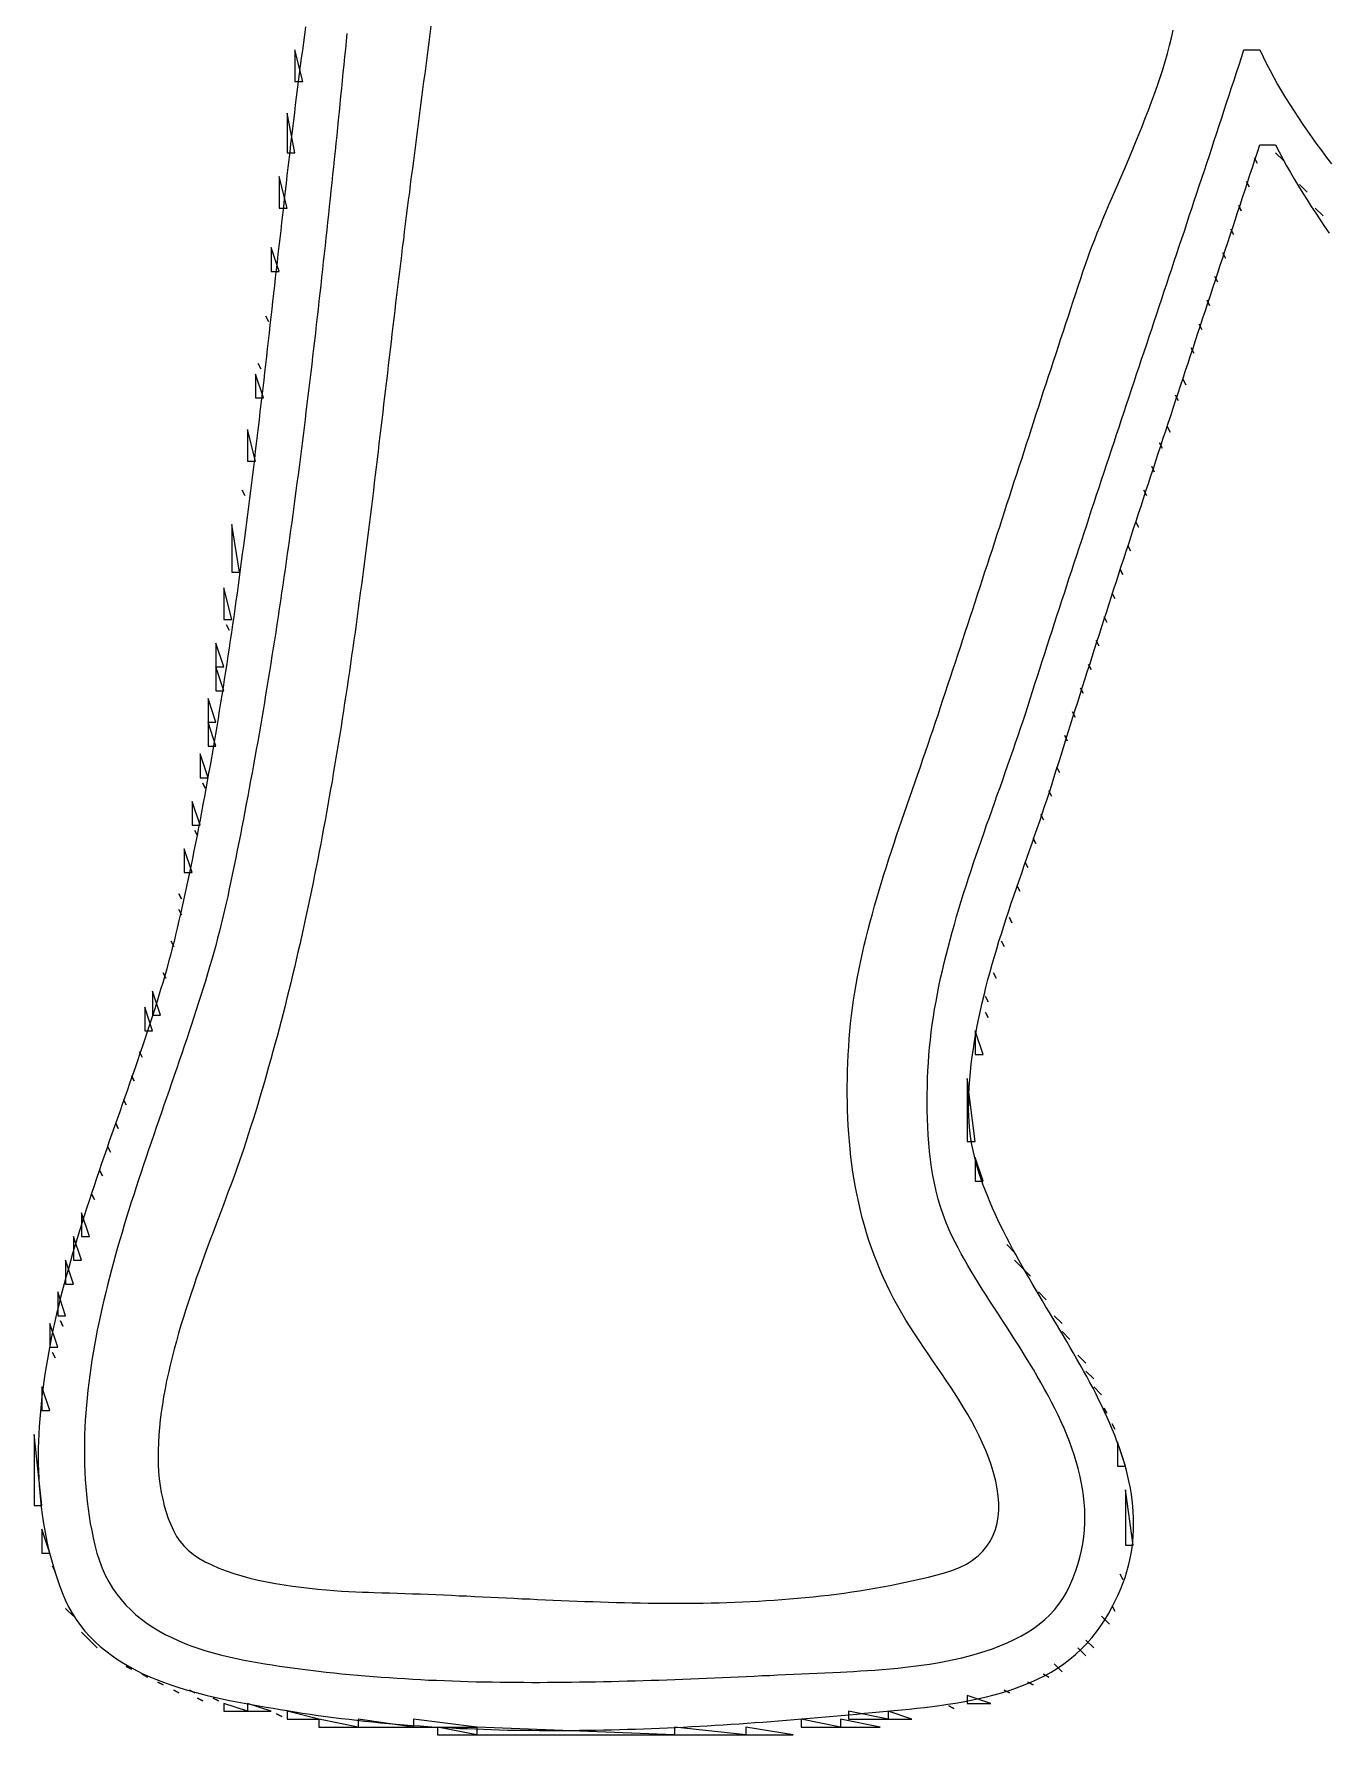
# Model space of a CAD drawing. Extents: x 0 to 2380, y 238 to 1416.
# Drawn here: x 1729.1 to 1892.6, y 254.7 to 469.7 of the extents above; entities that cross this region are included whole.
import ezdxf

# ---------------------------------------------------------------- set-up
doc = ezdxf.new("R2010")
doc.units = 0
doc.header["$MEASUREMENT"] = 0
for name, color, linetype in [('C117', 117, 'Continuous'), ('C147', 147, 'Continuous'), ('C18', 18, 'Continuous'), ('C207', 207, 'Continuous'), ('C250', 250, 'Continuous'), ('C251', 251, 'Continuous'), ('C252', 252, 'Continuous'), ('C253', 253, 'Continuous'), ('C37', 37, 'Continuous'), ('C39', 39, 'Continuous'), ('C47', 47, 'Continuous'), ('C59', 59, 'Continuous'), ('C77', 77, 'Continuous')]:
    doc.layers.add(name, color=color, linetype=linetype)

msp = doc.modelspace()

# ---------------------------------------------------------------- linework, layer by layer
at = {"layer": 'C117'}
msp.add_lwpolyline([(1749.4, 368.98), (1749.73, 368.32), (1749.4, 368.98)], dxfattribs=at)
at = {"layer": 'C147'}
msp.add_lwpolyline([(1732.4, 306.98), (1732.73, 306.32), (1732.4, 306.98)], dxfattribs=at)
at = {"layer": 'C18'}
for points in [[(1763.41, 470.56), (1763.27, 469.56), (1763.13, 468.57), (1763, 467.58), (1762.86, 466.59), (1762.73, 465.61), (1762.6, 464.62), (1762.47, 463.64), (1762.35, 462.65), (1762.23, 461.66), (1762.11, 460.68), (1761.99, 459.69), (1761.87, 458.7), (1761.75, 457.71), (1761.63, 456.72), (1761.52, 455.73), (1761.4, 454.74), (1761.28, 453.75), (1761.17, 452.76), (1761.05, 451.76), (1760.94, 450.77), (1760.82, 449.78), (1760.71, 448.79), (1760.6, 447.79), (1760.48, 446.8), (1760.37, 445.81), (1760.26, 444.81), (1760.14, 443.82), (1760.03, 442.82), (1759.92, 441.83), (1759.81, 440.83), (1759.69, 439.84), (1759.58, 438.84), (1759.47, 437.85), (1759.36, 436.85), (1759.24, 435.85), (1759.13, 434.86), (1759.02, 433.86), (1758.9, 432.86), (1758.79, 431.87), (1758.68, 430.87), (1758.56, 429.87), (1758.45, 428.88), (1758.34, 427.88), (1758.22, 426.88), (1758.11, 425.89), (1757.99, 424.89), (1757.88, 423.89), (1757.76, 422.89), (1757.64, 421.9), (1757.52, 420.9), (1757.41, 419.9), (1757.29, 418.9), (1757.17, 417.91), (1757.05, 416.91), (1756.93, 415.91), (1756.81, 414.91), (1756.69, 413.92), (1756.56, 412.92), (1756.44, 411.92), (1756.31, 410.93), (1756.19, 409.93), (1756.06, 408.93), (1755.93, 407.94), (1755.81, 406.94), (1755.68, 405.95), (1755.55, 404.95), (1755.41, 403.95), (1755.28, 402.96), (1755.15, 401.96), (1755.01, 400.97), (1754.88, 399.98), (1754.74, 398.98), (1754.6, 397.99), (1754.46, 396.99), (1754.32, 396), (1754.18, 395.01), (1754.03, 394.01), (1753.89, 393.02), (1753.74, 392.03), (1753.59, 391.04), (1753.44, 390.05), (1753.29, 389.06), (1753.13, 388.06), (1752.98, 387.07), (1752.82, 386.08), (1752.66, 385.1), (1752.5, 384.11), (1752.34, 383.12), (1752.18, 382.13), (1752.01, 381.14), (1751.84, 380.16), (1751.67, 379.17), (1751.5, 378.18), (1751.33, 377.2), (1751.15, 376.21), (1750.98, 375.23), (1750.8, 374.25), (1750.62, 373.26), (1750.43, 372.28), (1750.25, 371.3), (1750.06, 370.32), (1749.87, 369.34), (1749.68, 368.36), (1749.48, 367.38), (1749.28, 366.4), (1749.09, 365.42), (1748.88, 364.44), (1748.68, 363.47), (1748.47, 362.49), (1748.26, 361.52), (1748.05, 360.54), (1747.84, 359.57), (1747.62, 358.6), (1747.4, 357.62), (1747.18, 356.65), (1746.98, 355.8), (1746.77, 354.95), (1746.55, 354.09), (1746.33, 353.23), (1746.09, 352.36), (1745.85, 351.49), (1745.6, 350.62), (1745.35, 349.74), (1745.08, 348.86), (1744.81, 347.98), (1744.54, 347.09), (1744.26, 346.2), (1743.97, 345.31), (1743.68, 344.41), (1743.38, 343.51), (1743.08, 342.61), (1742.78, 341.7), (1742.47, 340.79), (1742.16, 339.88), (1741.84, 338.97), (1741.52, 338.05), (1741.2, 337.13), (1740.88, 336.21), (1740.56, 335.28), (1740.23, 334.36), (1739.9, 333.43), (1739.58, 332.5), (1739.25, 331.57), (1738.92, 330.63), (1738.59, 329.7), (1738.27, 328.76), (1737.94, 327.82), (1737.62, 326.88), (1737.3, 325.94), (1736.98, 324.99), (1736.66, 324.05), (1736.34, 323.1), (1736.03, 322.15), (1735.72, 321.21), (1735.41, 320.26), (1735.11, 319.31), (1734.82, 318.36), (1734.52, 317.4), (1734.24, 316.45), (1733.95, 315.5), (1733.68, 314.55), (1733.41, 313.59), (1733.14, 312.64), (1732.89, 311.69), (1732.64, 310.73), (1732.39, 309.78), (1732.16, 308.83), (1731.93, 307.87), (1731.71, 306.92), (1731.5, 305.97), (1731.3, 305.02), (1731.11, 304.07), (1730.93, 303.11), (1730.76, 302.16), (1730.6, 301.21), (1730.45, 300.27), (1730.31, 299.32), (1730.18, 298.37), (1730.07, 297.43), (1729.96, 296.48), (1729.87, 295.54), (1729.79, 294.6), (1729.73, 293.66), (1729.68, 292.72), (1729.64, 291.78), (1729.61, 290.85), (1729.61, 289.92), (1729.61, 288.98), (1729.63, 288.06), (1729.67, 287.13), (1729.72, 286.2), (1729.79, 285.28), (1729.87, 284.36), (1729.97, 283.44), (1730.09, 282.53), (1730.23, 281.62), (1730.38, 280.71), (1730.56, 279.8), (1730.75, 278.89), (1730.96, 277.99), (1731.19, 277.09), (1731.43, 276.2), (1731.7, 275.31), (1731.99, 274.42), (1732.3, 273.53), (1732.63, 272.65), (1733.01, 271.74), (1733.43, 270.87), (1733.9, 270.05), (1734.4, 269.26), (1734.94, 268.5), (1735.51, 267.79), (1736.12, 267.11), (1736.76, 266.46), (1737.43, 265.85), (1738.13, 265.27), (1738.86, 264.72), (1739.61, 264.2), (1740.39, 263.71), (1741.19, 263.25), (1742.01, 262.81), (1742.84, 262.4), (1743.7, 262.01), (1744.57, 261.65), (1745.45, 261.31), (1746.35, 260.98), (1747.26, 260.68), (1748.18, 260.4), (1749.1, 260.13), (1750.03, 259.88), (1750.97, 259.65), (1751.91, 259.43), (1752.84, 259.22), (1753.78, 259.02), (1754.72, 258.84), (1755.65, 258.66), (1756.58, 258.49), (1757.5, 258.33), (1758.41, 258.17), (1759.31, 258.02), (1760.19, 257.88), (1761.07, 257.73), (1762.04, 257.57), (1763.02, 257.42), (1764, 257.27), (1764.98, 257.13), (1765.96, 257), (1766.95, 256.87), (1767.94, 256.74), (1768.92, 256.63), (1769.91, 256.51), (1770.9, 256.4), (1771.9, 256.3), (1772.89, 256.2), (1773.89, 256.11), (1774.88, 256.02), (1775.88, 255.94), (1776.88, 255.86), (1777.88, 255.79), (1778.88, 255.72), (1779.89, 255.66), (1780.89, 255.6), (1781.89, 255.54), (1782.9, 255.49), (1783.9, 255.45), (1784.91, 255.41), (1785.92, 255.37), (1786.93, 255.34), (1787.94, 255.31), (1788.95, 255.28), (1789.96, 255.26), (1790.97, 255.25), (1791.98, 255.24), (1792.99, 255.23), (1794, 255.22), (1795.01, 255.22), (1796.02, 255.22), (1797.04, 255.23), (1798.05, 255.24), (1799.06, 255.25), (1800.07, 255.27), (1801.08, 255.29), (1802.1, 255.31), (1803.11, 255.34), (1804.12, 255.37), (1805.13, 255.4), (1806.14, 255.44), (1807.15, 255.47), (1808.16, 255.52), (1809.17, 255.56), (1810.18, 255.61), (1811.19, 255.66), (1812.2, 255.71), (1813.2, 255.76), (1814.21, 255.82), (1815.22, 255.88), (1816.22, 255.94), (1817.22, 256.01), (1818.23, 256.07), (1819.23, 256.14), (1820.23, 256.21), (1821.23, 256.29), (1822.23, 256.36), (1823.22, 256.44), (1824.22, 256.52), (1825.21, 256.6), (1826.2, 256.68), (1827.2, 256.76), (1828.19, 256.85), (1829.17, 256.93), (1830.16, 257.02), (1831.15, 257.11), (1832.13, 257.2), (1833.11, 257.29), (1834.09, 257.39), (1835.07, 257.48), (1835.97, 257.57), (1836.89, 257.66), (1837.83, 257.74), (1838.78, 257.84), (1839.73, 257.93), (1840.7, 258.03), (1841.67, 258.14), (1842.65, 258.26), (1843.63, 258.39), (1844.62, 258.53), (1845.6, 258.69), (1846.58, 258.86), (1847.56, 259.04), (1848.54, 259.25), (1849.51, 259.47), (1850.47, 259.72), (1851.42, 259.98), (1852.36, 260.28), (1853.29, 260.59), (1854.2, 260.94), (1855.1, 261.31), (1855.98, 261.71), (1856.84, 262.14), (1857.68, 262.61), (1858.49, 263.11), (1859.28, 263.64), (1860.05, 264.22), (1860.78, 264.83), (1861.49, 265.48), (1862.16, 266.18), (1862.81, 266.91), (1863.42, 267.69), (1863.96, 268.46), (1864.46, 269.22), (1864.93, 269.98), (1865.37, 270.75), (1865.76, 271.51), (1866.13, 272.27), (1866.46, 273.03), (1866.76, 273.79), (1867.03, 274.54), (1867.27, 275.3), (1867.47, 276.06), (1867.65, 276.81), (1867.8, 277.57), (1867.92, 278.32), (1868.01, 279.08), (1868.07, 279.83), (1868.11, 280.58), (1868.12, 281.33), (1868.11, 282.09), (1868.07, 282.84), (1868.01, 283.59), (1867.93, 284.34), (1867.83, 285.08), (1867.7, 285.83), (1867.56, 286.58), (1867.39, 287.33), (1867.2, 288.07), (1867, 288.82), (1866.78, 289.57), (1866.54, 290.31), (1866.28, 291.06), (1866.01, 291.8), (1865.73, 292.54), (1865.42, 293.29), (1865.11, 294.03), (1864.78, 294.77), (1864.44, 295.51), (1864.09, 296.25), (1863.73, 296.99), (1863.36, 297.73), (1862.98, 298.47), (1862.59, 299.21), (1862.19, 299.95), (1861.78, 300.69), (1861.37, 301.43), (1860.95, 302.17), (1860.53, 302.9), (1860.1, 303.64), (1859.67, 304.38), (1859.23, 305.11), (1858.8, 305.85), (1858.36, 306.58), (1857.92, 307.32), (1857.47, 308.06), (1857.03, 308.79), (1856.59, 309.52), (1856.16, 310.26), (1855.72, 310.99), (1855.29, 311.73), (1854.86, 312.46), (1854.44, 313.19), (1854.02, 313.92), (1853.61, 314.66), (1853.2, 315.39), (1852.8, 316.12), (1852.41, 316.85), (1852.03, 317.59), (1851.66, 318.32), (1851.29, 319.05), (1850.94, 319.78), (1850.6, 320.51), (1850.27, 321.24), (1849.96, 321.97), (1849.66, 322.7), (1849.37, 323.43), (1849.1, 324.16), (1848.84, 324.89), (1848.6, 325.62), (1848.38, 326.35), (1848.17, 327.08), (1847.99, 327.81), (1847.82, 328.54), (1847.67, 329.27), (1847.55, 330), (1847.44, 330.73), (1847.36, 331.46), (1847.3, 332.19), (1847.26, 332.92), (1847.25, 333.65), (1847.26, 334.61), (1847.28, 335.58), (1847.33, 336.54), (1847.4, 337.51), (1847.49, 338.47), (1847.59, 339.44), (1847.71, 340.41), (1847.85, 341.38), (1848, 342.35), (1848.17, 343.32), (1848.35, 344.29), (1848.54, 345.27), (1848.75, 346.24), (1848.97, 347.21), (1849.2, 348.18), (1849.44, 349.15), (1849.7, 350.13), (1849.96, 351.1), (1850.23, 352.07), (1850.51, 353.03), (1850.8, 354), (1851.09, 354.97), (1851.4, 355.93), (1851.7, 356.9), (1852.01, 357.86), (1852.33, 358.82), (1852.65, 359.78), (1852.98, 360.74), (1853.3, 361.69), (1853.63, 362.64), (1853.96, 363.59), (1854.29, 364.54), (1854.62, 365.48), (1854.95, 366.43), (1855.27, 367.36), (1855.6, 368.3), (1855.92, 369.23), (1856.24, 370.16), (1856.55, 371.09), (1856.86, 372.01), (1857.17, 372.92), (1857.47, 373.84), (1857.76, 374.75), (1858.04, 375.65)], [(1858.04, 375.65), (1858.34, 376.61), (1858.64, 377.56), (1858.94, 378.52), (1859.24, 379.48), (1859.54, 380.43), (1859.84, 381.39), (1860.14, 382.34), (1860.44, 383.3), (1860.74, 384.25), (1861.04, 385.21), (1861.35, 386.16), (1861.65, 387.12), (1861.95, 388.07), (1862.26, 389.02), (1862.56, 389.98), (1862.87, 390.93), (1863.17, 391.89), (1863.48, 392.84), (1863.79, 393.79), (1864.09, 394.75), (1864.4, 395.7), (1864.71, 396.65), (1865.01, 397.61), (1865.32, 398.56), (1865.63, 399.51), (1865.94, 400.46), (1866.25, 401.42), (1866.56, 402.37), (1866.87, 403.32), (1867.18, 404.27), (1867.49, 405.23), (1867.8, 406.18), (1868.11, 407.13), (1868.42, 408.08), (1868.73, 409.03), (1869.05, 409.98), (1869.36, 410.94), (1869.67, 411.89), (1869.98, 412.84), (1870.3, 413.79), (1870.61, 414.74), (1870.92, 415.69), (1871.23, 416.64), (1871.55, 417.6), (1871.86, 418.55), (1872.17, 419.5), (1872.49, 420.45), (1872.8, 421.4), (1873.11, 422.35), (1873.43, 423.3), (1873.74, 424.25), (1874.06, 425.2), (1874.37, 426.16), (1874.68, 427.11), (1875, 428.06), (1875.31, 429.01), (1875.63, 429.96), (1875.94, 430.91), (1876.25, 431.86), (1876.57, 432.81), (1876.88, 433.76), (1877.2, 434.71), (1877.51, 435.67), (1877.82, 436.62), (1878.14, 437.57), (1878.45, 438.52), (1878.76, 439.47), (1879.08, 440.42), (1879.39, 441.37), (1879.7, 442.32), (1880.02, 443.28), (1880.33, 444.23), (1880.64, 445.18), (1880.95, 446.13), (1881.27, 447.08), (1881.58, 448.03), (1881.89, 448.99), (1882.2, 449.94), (1882.51, 450.89), (1882.83, 451.84), (1883.14, 452.79), (1883.45, 453.75), (1883.76, 454.7), (1884.07, 455.65), (1886.07, 455.65), (1886.52, 454.76), (1886.98, 453.88), (1887.46, 453), (1887.96, 452.13), (1888.46, 451.26), (1888.97, 450.4), (1889.5, 449.54), (1890.04, 448.69), (1890.58, 447.84), (1891.14, 446.99), (1891.7, 446.15), (1892.27, 445.31), (1892.85, 444.48)]]:
    msp.add_lwpolyline(points, dxfattribs=at)
at = {"layer": 'C207'}
msp.add_lwpolyline([(1847.07, 337.65), (1847.07, 329.65), (1848.07, 329.65), (1847.07, 337.65)], dxfattribs=at)
at = {"layer": 'C250'}
for points in [[(1779.26, 470.64), (1779.13, 469.64), (1779, 468.64), (1778.87, 467.64), (1778.74, 466.64), (1778.61, 465.64), (1778.47, 464.64), (1778.34, 463.64), (1778.21, 462.64), (1778.08, 461.64), (1777.95, 460.64), (1777.82, 459.64), (1777.69, 458.64), (1777.56, 457.64), (1777.43, 456.64), (1777.3, 455.64), (1777.17, 454.64), (1777.04, 453.64), (1776.91, 452.64), (1776.78, 451.64), (1776.65, 450.65), (1776.53, 449.65), (1776.4, 448.65), (1776.27, 447.65), (1776.14, 446.65), (1776.02, 445.65), (1775.89, 444.65), (1775.77, 443.65), (1775.64, 442.65), (1775.52, 441.65), (1775.4, 440.65), (1775.27, 439.65), (1775.15, 438.65), (1775.03, 437.65), (1774.91, 436.65), (1774.79, 435.67), (1774.68, 434.69), (1774.56, 433.7), (1774.44, 432.72), (1774.33, 431.73), (1774.21, 430.75), (1774.1, 429.76), (1773.98, 428.78), (1773.86, 427.79), (1773.75, 426.8), (1773.63, 425.81), (1773.51, 424.82), (1773.4, 423.83), (1773.28, 422.84), (1773.16, 421.85), (1773.05, 420.86), (1772.93, 419.87), (1772.81, 418.88), (1772.69, 417.89), (1772.58, 416.9), (1772.46, 415.91), (1772.34, 414.91), (1772.22, 413.92), (1772.1, 412.93), (1771.98, 411.94), (1771.85, 410.94), (1771.73, 409.95), (1771.61, 408.95), (1771.49, 407.96), (1771.36, 406.97), (1771.24, 405.97), (1771.11, 404.98), (1770.98, 403.98), (1770.86, 402.99), (1770.73, 401.99), (1770.6, 401), (1770.47, 400.01), (1770.33, 399.01), (1770.2, 398.02), (1770.07, 397.02), (1769.93, 396.03), (1769.79, 395.03), (1769.66, 394.04), (1769.52, 393.04), (1769.38, 392.05), (1769.23, 391.06), (1769.09, 390.06), (1768.95, 389.07), (1768.8, 388.08), (1768.65, 387.08), (1768.5, 386.09), (1768.35, 385.1), (1768.2, 384.11), (1768.05, 383.11), (1767.89, 382.12), (1767.73, 381.13), (1767.57, 380.14), (1767.41, 379.15), (1767.25, 378.16), (1767.08, 377.17), (1766.91, 376.18), (1766.75, 375.19), (1766.57, 374.21), (1766.4, 373.22), (1766.23, 372.23), (1766.05, 371.24), (1765.87, 370.26), (1765.69, 369.27), (1765.5, 368.29), (1765.32, 367.3), (1765.13, 366.32), (1764.94, 365.34), (1764.74, 364.35), (1764.55, 363.37), (1764.35, 362.39), (1764.15, 361.41), (1763.94, 360.43), (1763.74, 359.45), (1763.53, 358.47), (1763.32, 357.5), (1763.1, 356.52), (1762.89, 355.55), (1762.67, 354.57), (1762.44, 353.6), (1762.22, 352.62), (1761.99, 351.65), (1761.76, 350.68), (1761.53, 349.71), (1761.29, 348.74), (1761.05, 347.77), (1760.81, 346.81), (1760.56, 345.84), (1760.31, 344.88), (1760.06, 343.91), (1759.8, 342.95), (1759.54, 341.99), (1759.28, 341.03), (1759.01, 340.07), (1758.74, 339.11), (1758.47, 338.15), (1758.2, 337.2), (1757.92, 336.24), (1757.63, 335.29), (1757.35, 334.34), (1757.06, 333.39), (1756.76, 332.44), (1756.46, 331.49), (1756.16, 330.54), (1755.86, 329.6), (1755.55, 328.65), (1755.31, 327.96), (1755.07, 327.24), (1754.81, 326.5), (1754.53, 325.74), (1754.25, 324.96), (1753.95, 324.16), (1753.64, 323.34), (1753.33, 322.5), (1753.01, 321.65), (1752.68, 320.78), (1752.35, 319.9), (1752.01, 319), (1751.66, 318.09), (1751.32, 317.17), (1750.97, 316.24), (1750.63, 315.29), (1750.28, 314.34), (1749.94, 313.38), (1749.59, 312.4), (1749.26, 311.42), (1748.92, 310.44), (1748.59, 309.45), (1748.27, 308.45), (1747.96, 307.45), (1747.65, 306.45), (1747.36, 305.44), (1747.07, 304.43), (1746.8, 303.43), (1746.54, 302.42), (1746.29, 301.41), (1746.06, 300.41), (1745.84, 299.41), (1745.64, 298.41), (1745.46, 297.41), (1745.3, 296.43), (1745.15, 295.44), (1745.03, 294.47), (1744.93, 293.5), (1744.85, 292.54), (1744.79, 291.59), (1744.76, 290.65), (1744.76, 289.72), (1744.78, 288.81), (1744.83, 287.9), (1744.91, 287.01), (1745.02, 286.14), (1745.16, 285.28), (1745.34, 284.44), (1745.54, 283.61), (1745.78, 282.8), (1746.05, 282.01), (1746.36, 281.24), (1746.71, 280.49), (1747.1, 279.76)], [(1832.16, 342.65), (1832.23, 343.62), (1832.33, 344.6), (1832.44, 345.58), (1832.56, 346.56), (1832.7, 347.54), (1832.86, 348.53), (1833.03, 349.51), (1833.21, 350.5), (1833.41, 351.49), (1833.61, 352.49), (1833.83, 353.48), (1834.06, 354.47), (1834.3, 355.47), (1834.56, 356.46), (1834.82, 357.45), (1835.09, 358.45), (1835.36, 359.44), (1835.65, 360.44), (1835.94, 361.43), (1836.24, 362.42), (1836.55, 363.41), (1836.86, 364.4), (1837.17, 365.39), (1837.49, 366.38), (1837.82, 367.36), (1838.15, 368.34), (1838.48, 369.32), (1838.81, 370.3), (1839.14, 371.27), (1839.48, 372.24), (1839.81, 373.21), (1840.15, 374.17), (1840.48, 375.13), (1840.82, 376.09), (1841.15, 377.04), (1841.48, 377.99), (1841.8, 378.93), (1842.13, 379.87), (1842.44, 380.8), (1842.76, 381.73), (1843.07, 382.65), (1843.38, 383.6), (1843.7, 384.55), (1844.01, 385.5), (1844.33, 386.45), (1844.64, 387.4), (1844.96, 388.35), (1845.27, 389.3), (1845.58, 390.25), (1845.9, 391.2), (1846.21, 392.15), (1846.52, 393.1), (1846.83, 394.05), (1847.14, 395), (1847.46, 395.95), (1847.77, 396.9), (1848.08, 397.85), (1848.39, 398.81), (1848.7, 399.76), (1849.01, 400.71), (1849.32, 401.66), (1849.63, 402.61), (1849.94, 403.56), (1850.25, 404.51), (1850.56, 405.46), (1850.87, 406.42), (1851.18, 407.37), (1851.48, 408.32), (1851.79, 409.27), (1852.1, 410.22), (1852.41, 411.17), (1852.72, 412.13), (1853.03, 413.08), (1853.34, 414.03), (1853.65, 414.98), (1853.96, 415.93), (1854.27, 416.88), (1854.58, 417.84), (1854.89, 418.79), (1855.19, 419.74), (1855.5, 420.69), (1855.81, 421.64), (1856.12, 422.59), (1856.43, 423.54), (1856.74, 424.49), (1857.06, 425.45), (1857.37, 426.4), (1857.68, 427.35), (1857.99, 428.3), (1858.3, 429.25), (1858.61, 430.2), (1858.92, 431.15), (1859.24, 432.1), (1859.55, 433.05), (1859.86, 434), (1860.18, 434.95), (1860.49, 435.9), (1860.81, 436.85), (1861.12, 437.8), (1861.44, 438.75), (1861.75, 439.7), (1862.07, 440.65), (1862.31, 441.37), (1862.58, 442.11), (1862.88, 442.89), (1863.19, 443.69), (1863.52, 444.52), (1863.87, 445.37), (1864.23, 446.24), (1864.61, 447.14), (1865, 448.06), (1865.4, 448.99), (1865.81, 449.94), (1866.23, 450.91), (1866.65, 451.89), (1867.07, 452.88), (1867.5, 453.88), (1867.93, 454.9), (1868.35, 455.92), (1868.77, 456.94), (1869.19, 457.97), (1869.59, 459.01), (1869.99, 460.04), (1870.38, 461.07), (1870.76, 462.11), (1871.12, 463.14), (1871.47, 464.16), (1871.8, 465.18), (1872.11, 466.19), (1872.4, 467.19), (1872.66, 468.18), (1872.91, 469.16), (1873.12, 470.12)], [(1762.07, 467.65), (1762.07, 463.65), (1763.07, 463.65), (1762.07, 467.65)], [(1756.07, 419.65), (1756.07, 415.65), (1757.07, 415.65), (1756.07, 419.65)], [(1753.4, 394.98), (1753.73, 394.32), (1753.4, 394.98)], [(1750.4, 374.98), (1750.73, 374.32), (1750.4, 374.98)], [(1746.4, 354.98), (1746.73, 354.32), (1746.4, 354.98)], [(1745.4, 350.98), (1745.73, 350.32), (1745.4, 350.98)], [(1849.4, 347.98), (1849.73, 347.32), (1849.4, 347.98)], [(1837.34, 310.65), (1836.89, 311.57), (1836.46, 312.5), (1836.06, 313.42), (1835.68, 314.36), (1835.31, 315.29), (1834.97, 316.23), (1834.65, 317.17), (1834.35, 318.11), (1834.07, 319.06), (1833.81, 320.01), (1833.57, 320.96), (1833.35, 321.92), (1833.14, 322.88), (1832.95, 323.84), (1832.78, 324.81), (1832.63, 325.78), (1832.49, 326.75), (1832.37, 327.72), (1832.26, 328.7), (1832.17, 329.68), (1832.09, 330.66), (1832.03, 331.65), (1831.98, 332.63), (1831.94, 333.62), (1831.92, 334.62), (1831.91, 335.61), (1831.91, 336.61), (1831.92, 337.61), (1831.95, 338.62), (1831.99, 339.62), (1832.03, 340.63), (1832.09, 341.64), (1832.16, 342.65)], [(1848.07, 343.65), (1848.07, 340.65), (1849.07, 340.65), (1848.07, 343.65)], [(1853.07, 314.65), (1854.07, 313.65), (1853.07, 314.65)], [(1849.8, 289.65), (1849.42, 290.61), (1849.01, 291.54), (1848.58, 292.47), (1848.12, 293.38), (1847.64, 294.27), (1847.14, 295.16), (1846.62, 296.03), (1846.09, 296.9), (1845.54, 297.76), (1844.99, 298.61), (1844.42, 299.46), (1843.85, 300.31), (1843.28, 301.15), (1842.7, 301.99), (1842.12, 302.83), (1841.55, 303.68), (1840.98, 304.52), (1840.42, 305.38), (1839.87, 306.23), (1839.33, 307.1), (1838.8, 307.97), (1838.29, 308.85), (1837.81, 309.75), (1837.34, 310.65)], [(1859.07, 305.65), (1860.07, 304.65), (1859.07, 305.65)], [(1864.4, 295.98), (1864.73, 295.32), (1864.4, 295.98)], [(1747.1, 279.76), (1747.5, 279.14), (1748, 278.55), (1748.57, 278), (1749.22, 277.48), (1749.93, 277), (1750.71, 276.55), (1751.54, 276.14), (1752.43, 275.75), (1753.36, 275.4), (1754.33, 275.07), (1755.34, 274.77), (1756.37, 274.49), (1757.43, 274.24), (1758.5, 274.02), (1759.59, 273.81), (1760.68, 273.63), (1761.77, 273.47), (1762.85, 273.32), (1763.92, 273.2), (1764.97, 273.09), (1766, 272.99), (1767, 272.91), (1767.97, 272.85), (1768.89, 272.79), (1769.77, 272.75), (1770.6, 272.71), (1771.36, 272.69), (1772.07, 272.67), (1773.04, 272.64), (1774.01, 272.61), (1774.98, 272.58), (1775.96, 272.55), (1776.94, 272.51), (1777.91, 272.48), (1778.89, 272.44), (1779.88, 272.39), (1780.86, 272.35), (1781.84, 272.31), (1782.83, 272.26), (1783.82, 272.22), (1784.8, 272.17), (1785.79, 272.12), (1786.78, 272.07), (1787.77, 272.03), (1788.77, 271.98), (1789.76, 271.93), (1790.75, 271.88), (1791.75, 271.84), (1792.74, 271.79), (1793.74, 271.75), (1794.73, 271.7), (1795.73, 271.66), (1796.73, 271.62), (1797.73, 271.58), (1798.72, 271.54), (1799.72, 271.51), (1800.72, 271.47), (1801.72, 271.44), (1802.72, 271.41), (1803.72, 271.39), (1804.72, 271.37), (1805.72, 271.35), (1806.72, 271.33), (1807.72, 271.32), (1808.72, 271.31), (1809.71, 271.31), (1810.71, 271.3), (1811.71, 271.31), (1812.71, 271.32), (1813.7, 271.33), (1814.7, 271.35), (1815.7, 271.37), (1816.69, 271.4), (1817.69, 271.43), (1818.68, 271.47), (1819.67, 271.52), (1820.67, 271.57), (1821.66, 271.63), (1822.65, 271.69), (1823.64, 271.76), (1824.62, 271.84), (1825.61, 271.93), (1826.6, 272.02), (1827.58, 272.12), (1828.56, 272.22), (1829.55, 272.34), (1830.53, 272.46), (1831.51, 272.59), (1832.48, 272.73), (1833.46, 272.88), (1834.43, 273.03), (1835.4, 273.2), (1836.37, 273.37), (1837.34, 273.55), (1838.31, 273.75), (1839.27, 273.95), (1840.24, 274.16), (1841.2, 274.38), (1842.16, 274.61), (1843.11, 274.85), (1844.07, 275.11), (1845.13, 275.44), (1846.1, 275.82), (1846.97, 276.26), (1847.75, 276.75), (1848.44, 277.29), (1849.04, 277.88), (1849.56, 278.51), (1850, 279.18), (1850.36, 279.89), (1850.65, 280.64), (1850.86, 281.42), (1850.99, 282.24), (1851.06, 283.08), (1851.06, 283.95), (1851, 284.85), (1850.87, 285.78), (1850.69, 286.72), (1850.44, 287.68), (1850.15, 288.66), (1849.8, 289.65)], [(1742.73, 262.32), (1743.4, 261.98), (1742.73, 262.32)], [(1756.07, 258.65), (1756.07, 257.65), (1759.07, 257.65), (1756.07, 258.65)], [(1847.07, 259.65), (1847.07, 258.65), (1850.07, 258.65), (1847.07, 259.65)], [(1761.07, 257.65), (1761.07, 256.65), (1765.07, 256.65), (1761.07, 257.65)], [(1785.07, 255.65), (1785.07, 254.65), (1810.07, 254.65), (1785.07, 255.65)]]:
    msp.add_lwpolyline(points, dxfattribs=at)
at = {"layer": 'C251'}
for points in [[(1761.07, 459.65), (1761.07, 454.65), (1762.07, 454.65), (1761.07, 459.65)], [(1883.4, 453.99), (1883.73, 453.32), (1883.4, 453.99)], [(1886.07, 454.65), (1887.07, 453.65), (1886.07, 454.65)], [(1760.07, 451.65), (1760.07, 447.65), (1761.07, 447.65), (1760.07, 451.65)], [(1889.07, 450.65), (1890.07, 449.65), (1889.07, 450.65)], [(1891.07, 447.65), (1892.07, 446.65), (1891.07, 447.65)], [(1759.07, 442.65), (1759.07, 439.65), (1760.07, 439.65), (1759.07, 442.65)], [(1877.4, 435.99), (1877.73, 435.32), (1877.4, 435.99)], [(1758.4, 433.99), (1758.73, 433.32), (1758.4, 433.99)], [(1876.4, 432.99), (1876.73, 432.32), (1876.4, 432.99)], [(1875.4, 429.99), (1875.73, 429.32), (1875.4, 429.99)], [(1757.07, 426.65), (1757.07, 423.65), (1758.07, 423.65), (1757.07, 426.65)], [(1873.4, 423.99), (1873.73, 423.32), (1873.4, 423.99)], [(1871.4, 417.99), (1871.73, 417.32), (1871.4, 417.99)], [(1870.4, 414.98), (1870.73, 414.32), (1870.4, 414.98)], [(1869.4, 411.98), (1869.73, 411.32), (1869.4, 411.98)], [(1753.07, 399.65), (1753.07, 395.65), (1754.07, 395.65), (1753.07, 399.65)], [(1752.07, 389.65), (1752.07, 386.65), (1753.07, 386.65), (1752.07, 389.65)], [(1860.4, 383.98), (1860.73, 383.32), (1860.4, 383.98)], [(1751.07, 382.65), (1751.07, 379.65), (1752.07, 379.65), (1751.07, 382.65)], [(1859.4, 380.98), (1859.73, 380.32), (1859.4, 380.98)], [(1747.4, 360.98), (1747.73, 360.32), (1747.4, 360.98)], [(1851.4, 354.98), (1851.73, 354.32), (1851.4, 354.98)], [(1744.07, 348.65), (1744.07, 345.65), (1745.07, 345.65), (1744.07, 348.65)], [(1742.4, 340.98), (1742.73, 340.32), (1742.4, 340.98)], [(1741.4, 337.98), (1741.73, 337.32), (1741.4, 337.98)], [(1740.4, 334.98), (1740.73, 334.32), (1740.4, 334.98)], [(1856.07, 310.65), (1857.07, 309.65), (1856.07, 310.65)], [(1731.4, 302.98), (1731.73, 302.32), (1731.4, 302.98)], [(1862.07, 300.65), (1863.07, 299.65), (1862.07, 300.65)], [(1863.07, 298.65), (1864.07, 297.65), (1863.07, 298.65)], [(1867.07, 285.65), (1867.07, 278.65), (1868.07, 278.65), (1867.07, 285.65)], [(1730.07, 280.65), (1730.07, 277.65), (1731.07, 277.65), (1730.07, 280.65)], [(1731.4, 275.98), (1731.73, 275.32), (1731.4, 275.98)], [(1866.4, 274.98), (1866.73, 274.32), (1866.4, 274.98)], [(1733.07, 270.65), (1734.07, 269.65), (1733.07, 270.65)], [(1864.07, 269.65), (1865.07, 268.65), (1864.07, 269.65)], [(1858.07, 263.65), (1859.07, 262.65), (1858.07, 263.65)], [(1744.73, 261.32), (1745.4, 260.98), (1744.73, 261.32)], [(1751.73, 259.32), (1752.4, 258.98), (1751.73, 259.32)], [(1770.07, 256.65), (1770.07, 255.65), (1777.07, 255.65), (1770.07, 256.65)], [(1826.07, 256.65), (1826.07, 255.65), (1831.07, 255.65), (1826.07, 256.65)], [(1837.07, 257.65), (1837.07, 256.65), (1840.07, 256.65), (1837.07, 257.65)], [(1810.07, 255.65), (1810.07, 254.65), (1819.07, 254.65), (1810.07, 255.65)]]:
    msp.add_lwpolyline(points, dxfattribs=at)
at = {"layer": 'C252'}
for points in [[(1882.4, 450.99), (1882.73, 450.32), (1882.4, 450.99)], [(1881.4, 447.99), (1881.73, 447.32), (1881.4, 447.99)], [(1880.4, 444.99), (1880.73, 444.32), (1880.4, 444.99)], [(1879.4, 441.99), (1879.73, 441.32), (1879.4, 441.99)], [(1878.4, 438.99), (1878.73, 438.32), (1878.4, 438.99)], [(1757.4, 427.99), (1757.73, 427.32), (1757.4, 427.99)], [(1755.4, 411.98), (1755.73, 411.32), (1755.4, 411.98)], [(1754.07, 407.65), (1754.07, 401.65), (1755.07, 401.65), (1754.07, 407.65)], [(1865.4, 398.98), (1865.73, 398.32), (1865.4, 398.98)], [(1864.4, 395.98), (1864.73, 395.32), (1864.4, 395.98)], [(1863.4, 392.98), (1863.73, 392.32), (1863.4, 392.98)], [(1862.4, 389.98), (1862.73, 389.32), (1862.4, 389.98)], [(1861.4, 386.98), (1861.73, 386.32), (1861.4, 386.98)], [(1750.07, 378.65), (1750.07, 375.65), (1751.07, 375.65), (1750.07, 378.65)], [(1749.07, 372.65), (1749.07, 369.65), (1750.07, 369.65), (1749.07, 372.65)], [(1748.07, 366.65), (1748.07, 363.65), (1749.07, 363.65), (1748.07, 366.65)], [(1854.4, 364.98), (1854.73, 364.32), (1854.4, 364.98)], [(1853.4, 361.98), (1853.73, 361.32), (1853.4, 361.98)], [(1852.4, 357.98), (1852.73, 357.32), (1852.4, 357.98)], [(1850.4, 350.98), (1850.73, 350.32), (1850.4, 350.98)], [(1849.4, 345.98), (1849.73, 345.32), (1849.4, 345.98)], [(1739.4, 331.98), (1739.73, 331.32), (1739.4, 331.98)], [(1738.4, 328.98), (1738.73, 328.32), (1738.4, 328.98)], [(1848.07, 327.65), (1848.07, 324.65), (1849.07, 324.65), (1848.07, 327.65)], [(1737.4, 325.98), (1737.73, 325.32), (1737.4, 325.98)], [(1736.4, 322.98), (1736.73, 322.32), (1736.4, 322.98)], [(1735.07, 320.65), (1735.07, 317.65), (1736.07, 317.65), (1735.07, 320.65)], [(1734.07, 317.65), (1734.07, 314.65), (1735.07, 314.65), (1734.07, 317.65)], [(1852.07, 316.65), (1853.07, 315.65), (1852.07, 316.65)], [(1854.07, 313.65), (1855.07, 312.65), (1854.07, 313.65)], [(1858.07, 307.65), (1859.07, 306.65), (1858.07, 307.65)], [(1861.07, 302.65), (1862.07, 301.65), (1861.07, 302.65)], [(1730.07, 298.65), (1730.07, 295.65), (1731.07, 295.65), (1730.07, 298.65)], [(1865.4, 293.98), (1865.73, 293.32), (1865.4, 293.98)], [(1735.07, 267.65), (1736.07, 266.65), (1735.07, 267.65)], [(1736.07, 266.65), (1737.07, 265.65), (1736.07, 266.65)], [(1862.07, 266.65), (1863.07, 265.65), (1862.07, 266.65)], [(1861.07, 265.65), (1862.07, 264.65), (1861.07, 265.65)], [(1746.73, 260.32), (1747.4, 259.98), (1746.73, 260.32)], [(1851.73, 260.32), (1852.4, 259.98), (1851.73, 260.32)], [(1844.73, 258.32), (1845.4, 257.98), (1844.73, 258.32)]]:
    msp.add_lwpolyline(points, dxfattribs=at)
at = {"layer": 'C253'}
for points in [[(1874.4, 425.99), (1874.73, 425.32), (1874.4, 425.99)], [(1872.4, 419.99), (1872.73, 419.32), (1872.4, 419.99)], [(1868.4, 407.98), (1868.73, 407.32), (1868.4, 407.98)], [(1867.4, 404.98), (1867.73, 404.32), (1867.4, 404.98)], [(1866.4, 401.98), (1866.73, 401.32), (1866.4, 401.98)], [(1752.07, 392.65), (1752.07, 389.65), (1753.07, 389.65), (1752.07, 392.65)], [(1751.07, 385.65), (1751.07, 382.65), (1752.07, 382.65), (1751.07, 385.65)], [(1858.4, 376.98), (1858.73, 376.32), (1858.4, 376.98)], [(1857.4, 373.98), (1857.73, 373.32), (1857.4, 373.98)], [(1856.4, 370.98), (1856.73, 370.32), (1856.4, 370.98)], [(1855.4, 367.98), (1855.73, 367.32), (1855.4, 367.98)], [(1743.07, 346.65), (1743.07, 343.65), (1744.07, 343.65), (1743.07, 346.65)], [(1733.07, 314.65), (1733.07, 311.65), (1734.07, 311.65), (1733.07, 314.65)], [(1732.07, 310.65), (1732.07, 307.65), (1733.07, 307.65), (1732.07, 310.65)], [(1731.07, 306.65), (1731.07, 303.65), (1732.07, 303.65), (1731.07, 306.65)], [(1729.07, 292.65), (1729.07, 283.65), (1730.07, 283.65), (1729.07, 292.65)], [(1866.07, 291.65), (1866.07, 288.65), (1867.07, 288.65), (1866.07, 291.65)], [(1865.4, 270.98), (1865.73, 270.32), (1865.4, 270.98)], [(1856.73, 262.32), (1857.4, 261.98), (1856.73, 262.32)], [(1854.73, 261.32), (1855.4, 260.98), (1854.73, 261.32)], [(1749.73, 259.32), (1750.4, 258.98), (1749.73, 259.32)], [(1753.07, 258.65), (1753.07, 257.65), (1756.07, 257.65), (1753.07, 258.65)], [(1759.73, 257.32), (1760.4, 256.98), (1759.73, 257.32)], [(1765.07, 256.65), (1765.07, 255.65), (1770.07, 255.65), (1765.07, 256.65)], [(1831.07, 256.65), (1831.07, 255.65), (1836.07, 255.65), (1831.07, 256.65)], [(1780.07, 255.65), (1780.07, 254.65), (1785.07, 254.65), (1780.07, 255.65)], [(1819.07, 255.65), (1819.07, 254.65), (1825.07, 254.65), (1819.07, 255.65)]]:
    msp.add_lwpolyline(points, dxfattribs=at)
at = {"layer": 'C37'}
msp.add_lwpolyline([(1832.07, 257.65), (1832.07, 256.65), (1837.07, 256.65), (1832.07, 257.65)], dxfattribs=at)
at = {"layer": 'C39'}
for points in [[(1768.64, 469.72), (1768.54, 468.73), (1768.44, 467.74), (1768.34, 466.75), (1768.24, 465.76), (1768.14, 464.77), (1768.04, 463.78), (1767.94, 462.78), (1767.84, 461.79), (1767.74, 460.8), (1767.64, 459.8), (1767.54, 458.81), (1767.44, 457.82), (1767.34, 456.82), (1767.23, 455.83), (1767.13, 454.83), (1767.03, 453.84), (1766.92, 452.84), (1766.82, 451.85), (1766.72, 450.85), (1766.61, 449.85), (1766.51, 448.86), (1766.4, 447.86), (1766.3, 446.86), (1766.19, 445.87), (1766.08, 444.87), (1765.98, 443.87), (1765.87, 442.87), (1765.76, 441.88), (1765.65, 440.88), (1765.54, 439.88), (1765.43, 438.88), (1765.32, 437.88), (1765.21, 436.88), (1765.1, 435.89), (1764.99, 434.89), (1764.87, 433.89), (1764.76, 432.89), (1764.65, 431.89), (1764.53, 430.89), (1764.42, 429.9), (1764.3, 428.9), (1764.18, 427.9), (1764.06, 426.9), (1763.94, 425.9), (1763.82, 424.9), (1763.7, 423.9), (1763.58, 422.91), (1763.46, 421.91), (1763.34, 420.91), (1763.21, 419.91), (1763.09, 418.91), (1762.96, 417.92), (1762.84, 416.92), (1762.71, 415.92), (1762.58, 414.92), (1762.45, 413.93), (1762.32, 412.93), (1762.19, 411.93), (1762.06, 410.94), (1761.92, 409.94), (1761.79, 408.94), (1761.65, 407.95), (1761.51, 406.95), (1761.38, 405.96), (1761.24, 404.96), (1761.1, 403.97), (1760.96, 402.97), (1760.81, 401.98), (1760.67, 400.98), (1760.52, 399.99), (1760.38, 399), (1760.23, 398), (1760.08, 397.01), (1759.93, 396.02), (1759.78, 395.03), (1759.63, 394.04), (1759.48, 393.05), (1759.32, 392.06), (1759.16, 391.07), (1759.01, 390.08), (1758.85, 389.09), (1758.69, 388.1), (1758.52, 387.11), (1758.36, 386.12), (1758.2, 385.14), (1758.03, 384.15), (1757.86, 383.16), (1757.69, 382.18), (1757.52, 381.19), (1757.35, 380.21), (1757.17, 379.22), (1757, 378.24), (1756.82, 377.26), (1756.64, 376.27), (1756.46, 375.29), (1756.28, 374.31), (1756.1, 373.33), (1755.91, 372.35), (1755.73, 371.37), (1755.54, 370.4), (1755.35, 369.42), (1755.16, 368.44), (1754.96, 367.46), (1754.77, 366.49), (1754.57, 365.51), (1754.37, 364.54), (1754.17, 363.57), (1753.97, 362.59), (1753.76, 361.62), (1753.56, 360.65)], [(1854.72, 384.65), (1855.03, 385.61), (1855.34, 386.56), (1855.64, 387.52), (1855.95, 388.48), (1856.26, 389.43), (1856.57, 390.39), (1856.87, 391.35), (1857.18, 392.3), (1857.49, 393.26), (1857.8, 394.21), (1858.11, 395.17), (1858.42, 396.12), (1858.73, 397.08), (1859.05, 398.03), (1859.36, 398.99), (1859.67, 399.94), (1859.98, 400.9), (1860.29, 401.85), (1860.61, 402.81), (1860.92, 403.76), (1861.23, 404.72), (1861.55, 405.67), (1861.86, 406.62), (1862.18, 407.58), (1862.49, 408.53), (1862.8, 409.49), (1863.12, 410.44), (1863.43, 411.39), (1863.75, 412.35), (1864.07, 413.3), (1864.38, 414.25), (1864.7, 415.21), (1865.01, 416.16), (1865.33, 417.11), (1865.65, 418.07), (1865.96, 419.02), (1866.28, 419.97), (1866.6, 420.93), (1866.91, 421.88), (1867.23, 422.83), (1867.55, 423.79), (1867.86, 424.74), (1868.18, 425.69), (1868.5, 426.65), (1868.82, 427.6), (1869.13, 428.55), (1869.45, 429.5), (1869.77, 430.46), (1870.09, 431.41), (1870.4, 432.36), (1870.72, 433.32), (1871.04, 434.27), (1871.36, 435.22), (1871.67, 436.18), (1871.99, 437.13), (1872.31, 438.08), (1872.62, 439.03), (1872.94, 439.99), (1873.26, 440.94), (1873.58, 441.89), (1873.89, 442.85), (1874.21, 443.8), (1874.53, 444.75), (1874.84, 445.71), (1875.16, 446.66), (1875.48, 447.61), (1875.79, 448.57), (1876.11, 449.52), (1876.42, 450.47), (1876.74, 451.43), (1877.06, 452.38), (1877.37, 453.33), (1877.69, 454.29), (1878, 455.24), (1878.31, 456.2), (1878.63, 457.15), (1878.94, 458.1), (1879.26, 459.06), (1879.57, 460.01), (1879.88, 460.97), (1880.2, 461.92), (1880.51, 462.88), (1880.82, 463.83), (1881.13, 464.79), (1881.45, 465.74), (1881.76, 466.7), (1882.07, 467.65), (1884.07, 467.65), (1884.48, 466.77), (1884.92, 465.89), (1885.37, 465.02), (1885.84, 464.15), (1886.32, 463.29), (1886.82, 462.43), (1887.34, 461.58), (1887.87, 460.73), (1888.41, 459.88), (1888.97, 459.04), (1889.53, 458.2), (1890.11, 457.36), (1890.7, 456.53), (1891.3, 455.7), (1891.9, 454.88), (1892.52, 454.05), (1893.14, 453.23)], [(1753.56, 360.65), (1753.37, 359.78), (1753.17, 358.9), (1752.96, 358.01), (1752.74, 357.13), (1752.51, 356.24), (1752.28, 355.35), (1752.04, 354.46), (1751.79, 353.56), (1751.54, 352.66), (1751.28, 351.76), (1751.01, 350.86), (1750.74, 349.95), (1750.46, 349.05), (1750.17, 348.14), (1749.88, 347.22), (1749.59, 346.31), (1749.29, 345.39), (1748.99, 344.47), (1748.68, 343.55), (1748.38, 342.63), (1748.06, 341.71), (1747.75, 340.78), (1747.43, 339.86), (1747.11, 338.93), (1746.79, 338), (1746.47, 337.06), (1746.15, 336.13), (1745.82, 335.19), (1745.5, 334.26), (1745.17, 333.32), (1744.85, 332.38), (1744.52, 331.44), (1744.2, 330.5), (1743.87, 329.56), (1743.55, 328.61), (1743.23, 327.67), (1742.92, 326.72), (1742.6, 325.78), (1742.29, 324.83), (1741.98, 323.88), (1741.67, 322.93), (1741.37, 321.99), (1741.07, 321.04), (1740.77, 320.09), (1740.48, 319.14), (1740.2, 318.18), (1739.92, 317.23), (1739.64, 316.28), (1739.37, 315.33), (1739.11, 314.38), (1738.85, 313.43), (1738.6, 312.47), (1738.36, 311.52), (1738.13, 310.57), (1737.9, 309.62), (1737.68, 308.67), (1737.47, 307.71), (1737.26, 306.76), (1737.07, 305.81), (1736.88, 304.86), (1736.71, 303.91), (1736.54, 302.96), (1736.39, 302.01), (1736.24, 301.07), (1736.11, 300.12), (1735.99, 299.17), (1735.88, 298.23), (1735.78, 297.28), (1735.69, 296.34), (1735.62, 295.39), (1735.55, 294.45), (1735.5, 293.51), (1735.47, 292.57), (1735.45, 291.63), (1735.44, 290.69), (1735.44, 289.76), (1735.47, 288.82), (1735.5, 287.89), (1735.55, 286.96), (1735.62, 286.03), (1735.7, 285.1), (1735.8, 284.17), (1735.91, 283.25), (1736.05, 282.33), (1736.19, 281.4), (1736.36, 280.48), (1736.55, 279.57), (1736.75, 278.65), (1737.01, 277.63), (1737.33, 276.66), (1737.68, 275.73), (1738.08, 274.85), (1738.53, 274.01), (1739.01, 273.22), (1739.53, 272.47), (1740.09, 271.76), (1740.68, 271.08), (1741.3, 270.45), (1741.96, 269.85), (1742.65, 269.29), (1743.36, 268.76), (1744.11, 268.26), (1744.87, 267.8), (1745.66, 267.36), (1746.48, 266.96), (1747.31, 266.58), (1748.16, 266.22), (1749.03, 265.89), (1749.91, 265.59), (1750.8, 265.3), (1751.71, 265.04), (1752.63, 264.79), (1753.55, 264.57), (1754.49, 264.35), (1755.43, 264.16), (1756.37, 263.98), (1757.31, 263.81), (1758.25, 263.65), (1759.2, 263.5), (1760.13, 263.36), (1761.07, 263.23), (1762.06, 263.09), (1763.04, 262.96), (1764.03, 262.84), (1765.03, 262.72), (1766.02, 262.61), (1767.01, 262.5), (1768, 262.4), (1769, 262.31), (1769.99, 262.21), (1770.99, 262.13), (1771.98, 262.05), (1772.98, 261.97), (1773.98, 261.9), (1774.98, 261.83), (1775.98, 261.77), (1776.97, 261.71), (1777.97, 261.65), (1778.97, 261.6), (1779.98, 261.56), (1780.98, 261.52), (1781.98, 261.48), (1782.98, 261.45), (1783.98, 261.42), (1784.99, 261.39), (1785.99, 261.37), (1786.99, 261.35), (1788, 261.33), (1789, 261.32), (1790, 261.31), (1791.01, 261.31), (1792.01, 261.3), (1793.02, 261.3), (1794.02, 261.31), (1795.03, 261.31), (1796.03, 261.32), (1797.04, 261.33), (1798.04, 261.35), (1799.05, 261.36), (1800.05, 261.38), (1801.06, 261.4), (1802.07, 261.43), (1803.07, 261.45), (1804.08, 261.48), (1805.08, 261.51), (1806.08, 261.54), (1807.09, 261.57), (1808.09, 261.6), (1809.1, 261.64), (1810.1, 261.68), (1811.1, 261.71), (1812.11, 261.75), (1813.11, 261.79), (1814.11, 261.83), (1815.11, 261.88), (1816.11, 261.92), (1817.12, 261.96), (1818.12, 262.01), (1819.12, 262.05), (1820.12, 262.1), (1821.11, 262.15), (1822.11, 262.19), (1823.11, 262.24), (1824.11, 262.29), (1825.1, 262.33), (1826.1, 262.38), (1827.09, 262.43), (1828.09, 262.47), (1829.08, 262.52), (1830.08, 262.57), (1831.07, 262.61), (1831.87, 262.65), (1832.7, 262.69), (1833.57, 262.74), (1834.47, 262.79), (1835.39, 262.86), (1836.33, 262.93), (1837.3, 263.01), (1838.28, 263.1), (1839.27, 263.21), (1840.28, 263.33), (1841.29, 263.46), (1842.31, 263.62), (1843.33, 263.79), (1844.35, 263.97), (1845.37, 264.18), (1846.38, 264.41), (1847.37, 264.66), (1848.36, 264.94), (1849.33, 265.23), (1850.28, 265.56), (1851.21, 265.91), (1852.12, 266.29), (1853, 266.7), (1853.85, 267.14), (1854.66, 267.61), (1855.44, 268.12), (1856.18, 268.66), (1856.87, 269.23), (1857.52, 269.84), (1858.12, 270.49), (1858.67, 271.18), (1859.17, 271.9), (1859.61, 272.67), (1860.05, 273.55), (1860.43, 274.44), (1860.77, 275.32), (1861.07, 276.2), (1861.32, 277.08), (1861.52, 277.96), (1861.69, 278.83), (1861.81, 279.71), (1861.9, 280.58), (1861.95, 281.45), (1861.96, 282.32), (1861.93, 283.19), (1861.87, 284.05), (1861.78, 284.91), (1861.66, 285.78), (1861.5, 286.63), (1861.32, 287.49), (1861.11, 288.34), (1860.87, 289.2), (1860.61, 290.05), (1860.32, 290.89), (1860.01, 291.74), (1859.68, 292.58), (1859.32, 293.42), (1858.95, 294.25), (1858.56, 295.08), (1858.16, 295.91), (1857.74, 296.74), (1857.3, 297.56), (1856.85, 298.38), (1856.39, 299.2), (1855.92, 300.02), (1855.44, 300.83), (1854.96, 301.63), (1854.46, 302.44), (1853.97, 303.24), (1853.46, 304.03), (1852.96, 304.82), (1852.45, 305.61), (1851.94, 306.4), (1851.44, 307.18), (1850.94, 307.96), (1850.44, 308.73), (1849.94, 309.5), (1849.45, 310.26), (1848.97, 311.02), (1848.5, 311.78), (1848.04, 312.53), (1847.58, 313.27), (1847.15, 314.01), (1846.72, 314.75), (1846.31, 315.48), (1845.92, 316.21), (1845.54, 316.93), (1845.18, 317.65), (1844.76, 318.57), (1844.37, 319.51), (1844.02, 320.46), (1843.7, 321.42), (1843.41, 322.39), (1843.16, 323.38), (1842.94, 324.38), (1842.74, 325.38), (1842.57, 326.39), (1842.43, 327.41), (1842.31, 328.44), (1842.21, 329.46), (1842.13, 330.49), (1842.08, 331.52), (1842.04, 332.55), (1842.02, 333.58), (1842.01, 334.6), (1842.02, 335.62), (1842.04, 336.64), (1842.07, 337.65), (1842.11, 338.65), (1842.16, 339.62), (1842.23, 340.58), (1842.31, 341.55), (1842.41, 342.52), (1842.52, 343.49), (1842.65, 344.46), (1842.8, 345.43), (1842.95, 346.4), (1843.13, 347.37), (1843.31, 348.35), (1843.5, 349.32), (1843.71, 350.3), (1843.93, 351.27), (1844.16, 352.24), (1844.4, 353.22), (1844.65, 354.19), (1844.9, 355.17), (1845.17, 356.14), (1845.45, 357.11), (1845.73, 358.09), (1846.02, 359.06), (1846.31, 360.03), (1846.62, 361), (1846.92, 361.97), (1847.24, 362.94), (1847.56, 363.91), (1847.88, 364.87), (1848.2, 365.84), (1848.53, 366.8), (1848.87, 367.76), (1849.2, 368.72), (1849.53, 369.68), (1849.87, 370.63), (1850.21, 371.59), (1850.55, 372.54), (1850.88, 373.49), (1851.22, 374.43), (1851.56, 375.38), (1851.89, 376.32), (1852.22, 377.26), (1852.55, 378.19), (1852.87, 379.12), (1853.19, 380.05), (1853.51, 380.98), (1853.82, 381.9), (1854.13, 382.82), (1854.43, 383.74), (1854.72, 384.65)]]:
    msp.add_lwpolyline(points, dxfattribs=at)
at = {"layer": 'C47'}
for points in [[(1740.73, 263.32), (1741.4, 262.98), (1740.73, 263.32)], [(1748.73, 260.32), (1749.4, 259.98), (1748.73, 260.32)]]:
    msp.add_lwpolyline(points, dxfattribs=at)
at = {"layer": 'C59'}
msp.add_lwpolyline([(1777.07, 256.65), (1777.07, 255.65), (1785.07, 255.65), (1777.07, 256.65)], dxfattribs=at)
at = {"layer": 'C77'}
msp.add_lwpolyline([(1747.4, 358.98), (1747.73, 358.32), (1747.4, 358.98)], dxfattribs=at)

doc.saveas('drawing.dxf')
